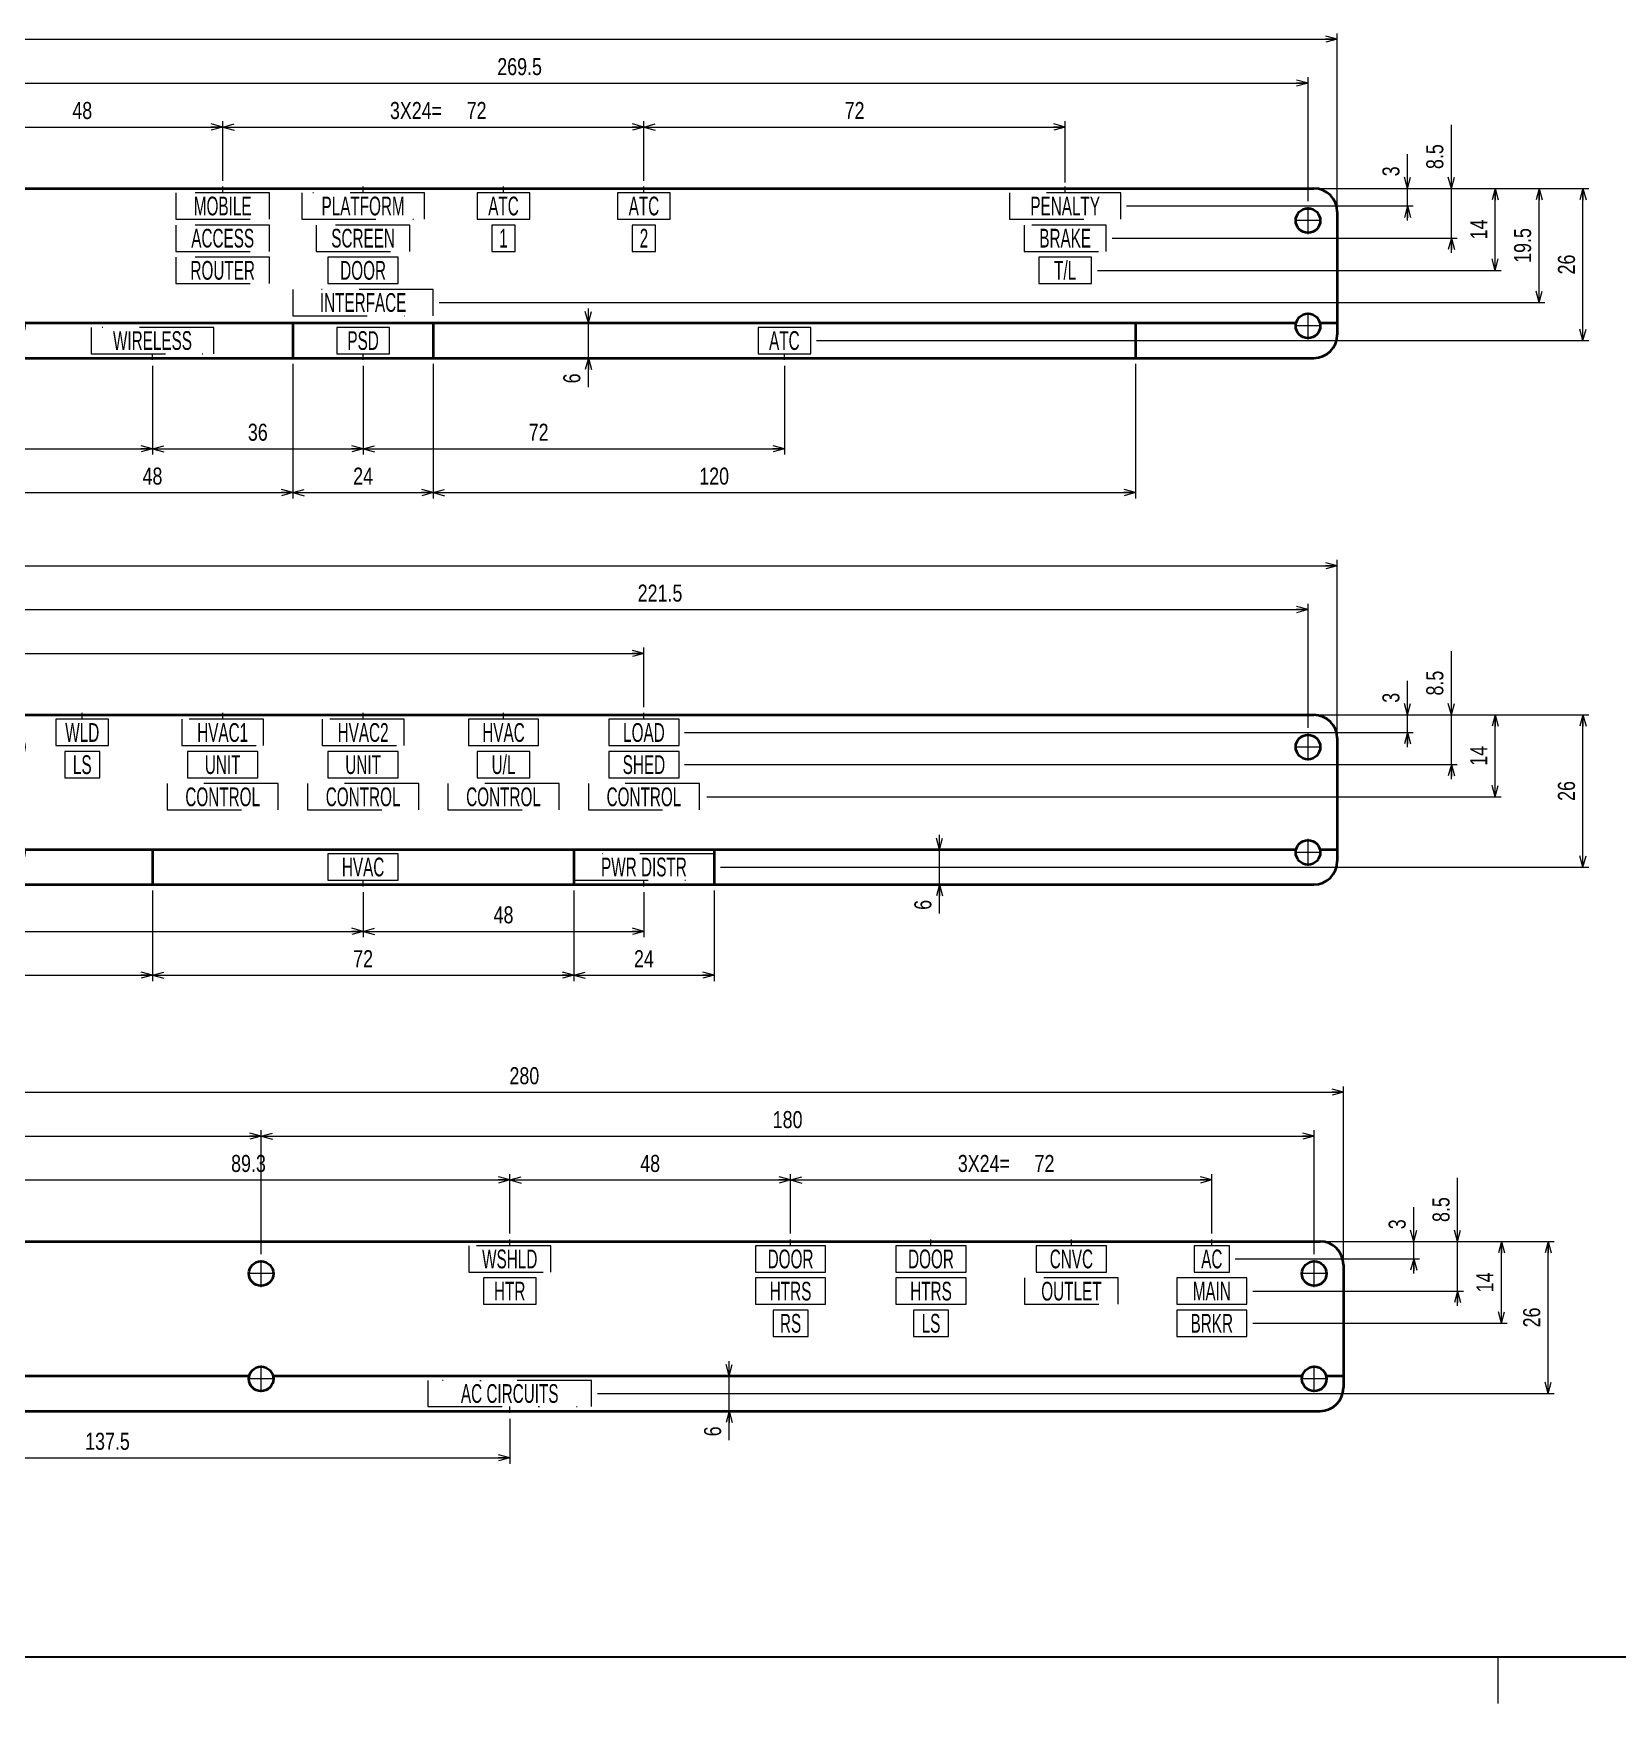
# Model space of a CAD drawing. Header units: millimetres. Extents: x 10 to 832, y 7 to 590.
# Drawn here: x 340.1 to 610.9, y 7 to 292.5 of the extents above; entities that cross this region are included whole.
import ezdxf
from ezdxf.enums import TextEntityAlignment as Align

# ---------------------------------------------------------------- set-up
doc = ezdxf.new("R2010")
doc.units = ezdxf.units.MM
doc.linetypes.add('DASHDOT', pattern=[25.3, 12.7, -6.3, 0, -6.3])
doc.linetypes.add('DIVIDE', pattern=[31.6, 12.7, -6.3, 0, -6.3, 0, -6.3])
for name, color, linetype in [('GR1_03', 7, 'Continuous'), ('GR1_08', 7, 'Continuous'), ('GR1_16', 7, 'Continuous'), ('図面枠B6M', 7, 'Continuous')]:
    doc.layers.add(name, color=color, linetype=linetype)
doc.styles.add('HG丸ｺﾞｼｯｸM-PRO', font='')
doc.styles.get('HG丸ｺﾞｼｯｸM-PRO').set_extended_font_data('HG丸ｺﾞｼｯｸM-PRO')

# ---------------------------------------------------------------- blocks, each defined once
blk = doc.blocks.new('BLKF023')
at = {"layer": '図面枠B6M', "color": 2, "linetype": 'Continuous', "lineweight": 25}
blk.add_line((9.5, 15), (831.5, 15), dxfattribs=at)
at = {"layer": '図面枠B6M', "color": 4, "linetype": 'Continuous', "lineweight": 13}
blk.add_line((590.5, 7), (590.5, 15), dxfattribs=at)
blk = doc.blocks.new('BLKF031')
at = {"layer": 'GR1_03', "color": 4, "linetype": 'DIVIDE', "lineweight": 13}
for p, q in [((425, 265.26), (416, 265.26)), ((416, 265.26), (416, 260.76)), ((425, 260.76), (425, 265.26)), ((416, 260.76), (425, 260.76))]:
    blk.add_line(p, q, dxfattribs=at)
blk = doc.blocks.new('BLKF032')
at = {"layer": 'GR1_03', "color": 4, "linetype": 'DIVIDE', "lineweight": 13}
for p, q in [((449, 265.26), (440, 265.26)), ((440, 265.26), (440, 260.76)), ((449, 260.76), (449, 265.26)), ((440, 260.76), (449, 260.76))]:
    blk.add_line(p, q, dxfattribs=at)
blk = doc.blocks.new('BLKF080')
at = {"layer": 'GR1_03', "color": 4, "linetype": 'DIVIDE', "lineweight": 13}
for p, q in [((402.5, 254.26), (390.5, 254.26)), ((390.5, 254.26), (390.5, 249.76)), ((402.5, 249.76), (402.5, 254.26)), ((390.5, 249.76), (402.5, 249.76))]:
    blk.add_line(p, q, dxfattribs=at)
blk = doc.blocks.new('BLKF081')
at = {"layer": 'GR1_03', "color": 4, "linetype": 'DIVIDE', "lineweight": 13}
for p, q in [((380.5, 254.26), (364.5, 254.26)), ((364.5, 254.26), (364.5, 249.76)), ((380.5, 249.76), (380.5, 254.26)), ((364.5, 249.76), (380.5, 249.76))]:
    blk.add_line(p, q, dxfattribs=at)
blk = doc.blocks.new('BLKF082')
at = {"layer": 'GR1_03', "color": 4, "linetype": 'DIVIDE', "lineweight": 13}
for p, q in [((380.5, 259.76), (364.5, 259.76)), ((364.5, 259.76), (364.5, 255.26)), ((380.5, 255.26), (380.5, 259.76)), ((364.5, 255.26), (380.5, 255.26))]:
    blk.add_line(p, q, dxfattribs=at)
blk = doc.blocks.new('BLKF083')
at = {"layer": 'GR1_03', "color": 4, "linetype": 'DIVIDE', "lineweight": 13}
for p, q in [((380.5, 265.26), (364.5, 265.26)), ((364.5, 265.26), (364.5, 260.76)), ((380.5, 260.76), (380.5, 265.26)), ((364.5, 260.76), (380.5, 260.76))]:
    blk.add_line(p, q, dxfattribs=at)
blk = doc.blocks.new('BLKF084')
at = {"layer": 'GR1_03', "color": 4, "linetype": 'DIVIDE', "lineweight": 13}
for p, q in [((404.5, 259.76), (388.5, 259.76)), ((388.5, 259.76), (388.5, 255.26)), ((404.5, 255.26), (404.5, 259.76)), ((388.5, 255.26), (404.5, 255.26))]:
    blk.add_line(p, q, dxfattribs=at)
blk = doc.blocks.new('BLKF086')
at = {"layer": 'GR1_03', "color": 4, "linetype": 'DIVIDE', "lineweight": 13}
for p, q in [((446.5, 259.76), (442.5, 259.76)), ((442.5, 259.76), (442.5, 255.26)), ((446.5, 255.26), (446.5, 259.76)), ((442.5, 255.26), (446.5, 255.26))]:
    blk.add_line(p, q, dxfattribs=at)
blk = doc.blocks.new('BLKF087')
at = {"layer": 'GR1_03', "color": 4, "linetype": 'DIVIDE', "lineweight": 13}
for p, q in [((422.5, 259.76), (418.5, 259.76)), ((418.5, 259.76), (418.5, 255.26)), ((422.5, 255.26), (422.5, 259.76)), ((418.5, 255.26), (422.5, 255.26))]:
    blk.add_line(p, q, dxfattribs=at)
blk = doc.blocks.new('BLKF099')
at = {"layer": 'GR1_03', "color": 4, "linetype": 'DIVIDE', "lineweight": 13}
for p, q in [((408.5, 248.76), (384.5, 248.76)), ((384.5, 248.76), (384.5, 244.26)), ((408.5, 244.26), (408.5, 248.76)), ((384.5, 244.26), (408.5, 244.26))]:
    blk.add_line(p, q, dxfattribs=at)
blk = doc.blocks.new('BLKF100')
at = {"layer": 'GR1_03', "color": 4, "linetype": 'DIVIDE', "lineweight": 13}
for p, q in [((407, 265.26), (386, 265.26)), ((386, 265.26), (386, 260.76)), ((407, 260.76), (407, 265.26)), ((386, 260.76), (407, 260.76))]:
    blk.add_line(p, q, dxfattribs=at)
blk = doc.blocks.new('BLKF101')
at = {"layer": 'GR1_03', "color": 4, "linetype": 'DIVIDE', "lineweight": 13}
for p, q in [((473, 242.26), (464, 242.26)), ((464, 242.26), (464, 237.76)), ((473, 237.76), (473, 242.26)), ((464, 237.76), (473, 237.76))]:
    blk.add_line(p, q, dxfattribs=at)
blk = doc.blocks.new('BLKF102')
at = {"layer": 'GR1_03', "color": 4, "linetype": 'DIVIDE', "lineweight": 13}
for p, q in [((401, 242.26), (392, 242.26)), ((392, 242.26), (392, 237.76)), ((401, 237.76), (401, 242.26)), ((392, 237.76), (401, 237.76))]:
    blk.add_line(p, q, dxfattribs=at)
blk = doc.blocks.new('BLKF103')
at = {"layer": 'GR1_03', "color": 4, "linetype": 'DIVIDE', "lineweight": 13}
for p, q in [((371, 242.26), (350, 242.26)), ((350, 242.26), (350, 237.76)), ((371, 237.76), (371, 242.26)), ((350, 237.76), (371, 237.76))]:
    blk.add_line(p, q, dxfattribs=at)
blk = doc.blocks.new('FXTIP_ARROW_E')
at = {"color": 0, "linetype": 'Continuous', "lineweight": -2}
for q in [(-1, 0), (-0.97, 0.26), (-0.97, -0.26)]:
    blk.add_line((0, 0), q, dxfattribs=at)
blk = doc.blocks.new('FXTIP_ARROW_S')
at = {"color": 0, "linetype": 'Continuous', "lineweight": -2}
for q in [(-1, 0), (-0.97, 0.26), (-0.97, -0.26)]:
    blk.add_line((0, 0), q, dxfattribs=at)
blk = doc.blocks.new('BLKF119')
at = {"layer": 'GR1_03', "color": 4, "linetype": 'DIVIDE', "lineweight": 13}
for p, q in [((378.5, 169.76), (366.5, 169.76)), ((366.5, 169.76), (366.5, 165.26)), ((378.5, 165.26), (378.5, 169.76)), ((366.5, 165.26), (378.5, 165.26))]:
    blk.add_line(p, q, dxfattribs=at)
blk = doc.blocks.new('BLKF120')
at = {"layer": 'GR1_03', "color": 4, "linetype": 'DIVIDE', "lineweight": 13}
for p, q in [((402.5, 169.76), (390.5, 169.76)), ((390.5, 169.76), (390.5, 165.26)), ((402.5, 165.26), (402.5, 169.76)), ((390.5, 165.26), (402.5, 165.26))]:
    blk.add_line(p, q, dxfattribs=at)
blk = doc.blocks.new('BLKF121')
at = {"layer": 'GR1_03', "color": 4, "linetype": 'DIVIDE', "lineweight": 13}
for p, q in [((426.5, 175.26), (414.5, 175.26)), ((414.5, 175.26), (414.5, 170.76)), ((426.5, 170.76), (426.5, 175.26)), ((414.5, 170.76), (426.5, 170.76))]:
    blk.add_line(p, q, dxfattribs=at)
blk = doc.blocks.new('BLKF122')
at = {"layer": 'GR1_03', "color": 4, "linetype": 'DIVIDE', "lineweight": 13}
for p, q in [((450.5, 175.26), (438.5, 175.26)), ((438.5, 175.26), (438.5, 170.76)), ((450.5, 170.76), (450.5, 175.26)), ((438.5, 170.76), (450.5, 170.76))]:
    blk.add_line(p, q, dxfattribs=at)
blk = doc.blocks.new('BLKF123')
at = {"layer": 'GR1_03', "color": 4, "linetype": 'DIVIDE', "lineweight": 13}
for p, q in [((450.5, 169.76), (438.5, 169.76)), ((438.5, 169.76), (438.5, 165.26)), ((450.5, 165.26), (450.5, 169.76)), ((438.5, 165.26), (450.5, 165.26))]:
    blk.add_line(p, q, dxfattribs=at)
blk = doc.blocks.new('BLKF124')
at = {"layer": 'GR1_03', "color": 4, "linetype": 'DIVIDE', "lineweight": 13}
for p, q in [((402.5, 152.26), (390.5, 152.26)), ((390.5, 152.26), (390.5, 147.76)), ((402.5, 147.76), (402.5, 152.26)), ((390.5, 147.76), (402.5, 147.76))]:
    blk.add_line(p, q, dxfattribs=at)
blk = doc.blocks.new('BLKF125')
at = {"layer": 'GR1_03', "color": 4, "linetype": 'DIVIDE', "lineweight": 13}
for p, q in [((425, 169.76), (416, 169.76)), ((416, 169.76), (416, 165.26)), ((425, 165.26), (425, 169.76)), ((416, 165.26), (425, 165.26))]:
    blk.add_line(p, q, dxfattribs=at)
blk = doc.blocks.new('BLKF126')
at = {"layer": 'GR1_03', "color": 4, "linetype": 'DIVIDE', "lineweight": 13}
for p, q in [((353, 175.26), (344, 175.26)), ((344, 175.26), (344, 170.76)), ((353, 170.76), (353, 175.26)), ((344, 170.76), (353, 170.76))]:
    blk.add_line(p, q, dxfattribs=at)
blk = doc.blocks.new('BLKF132')
at = {"layer": 'GR1_03', "color": 4, "linetype": 'DIVIDE', "lineweight": 13}
for p, q in [((379.5, 175.26), (365.5, 175.26)), ((365.5, 175.26), (365.5, 170.76)), ((379.5, 170.76), (379.5, 175.26)), ((365.5, 170.76), (379.5, 170.76))]:
    blk.add_line(p, q, dxfattribs=at)
blk = doc.blocks.new('BLKF133')
at = {"layer": 'GR1_03', "color": 4, "linetype": 'DIVIDE', "lineweight": 13}
for p, q in [((403.5, 175.26), (389.5, 175.26)), ((389.5, 175.26), (389.5, 170.76)), ((403.5, 170.76), (403.5, 175.26)), ((389.5, 170.76), (403.5, 170.76))]:
    blk.add_line(p, q, dxfattribs=at)
blk = doc.blocks.new('BLKF134')
at = {"layer": 'GR1_03', "color": 4, "linetype": 'DIVIDE', "lineweight": 13}
for p, q in [((454, 164.26), (435, 164.26)), ((435, 164.26), (435, 159.76)), ((454, 159.76), (454, 164.26)), ((435, 159.76), (454, 159.76))]:
    blk.add_line(p, q, dxfattribs=at)
blk = doc.blocks.new('BLKF135')
at = {"layer": 'GR1_03', "color": 4, "linetype": 'DIVIDE', "lineweight": 13}
for p, q in [((430, 164.26), (411, 164.26)), ((411, 164.26), (411, 159.76)), ((430, 159.76), (430, 164.26)), ((411, 159.76), (430, 159.76))]:
    blk.add_line(p, q, dxfattribs=at)
blk = doc.blocks.new('BLKF136')
at = {"layer": 'GR1_03', "color": 4, "linetype": 'DIVIDE', "lineweight": 13}
for p, q in [((406, 164.26), (387, 164.26)), ((387, 164.26), (387, 159.76)), ((406, 159.76), (406, 164.26)), ((387, 159.76), (406, 159.76))]:
    blk.add_line(p, q, dxfattribs=at)
blk = doc.blocks.new('BLKF137')
at = {"layer": 'GR1_03', "color": 4, "linetype": 'DIVIDE', "lineweight": 13}
for p, q in [((382, 164.26), (363, 164.26)), ((363, 164.26), (363, 159.76)), ((382, 159.76), (382, 164.26)), ((363, 159.76), (382, 159.76))]:
    blk.add_line(p, q, dxfattribs=at)
blk = doc.blocks.new('BLKF140')
at = {"layer": 'GR1_03', "color": 4, "linetype": 'DIVIDE', "lineweight": 13}
for p, q in [((456.5, 152.26), (432.5, 152.26)), ((432.5, 152.26), (432.5, 147.76)), ((456.5, 147.76), (456.5, 152.26)), ((432.5, 147.76), (456.5, 147.76))]:
    blk.add_line(p, q, dxfattribs=at)
blk = doc.blocks.new('BLKF142')
at = {"layer": 'GR1_03', "color": 4, "linetype": 'DIVIDE', "lineweight": 13}
for p, q in [((351.5, 169.76), (345.5, 169.76)), ((345.5, 169.76), (345.5, 165.26)), ((351.5, 165.26), (351.5, 169.76)), ((345.5, 165.26), (351.5, 165.26))]:
    blk.add_line(p, q, dxfattribs=at)
blk = doc.blocks.new('BLKF145')
at = {"layer": 'GR1_03', "color": 4, "linetype": 'DIVIDE', "lineweight": 13}
for p, q in [((426.06, 79.76), (417.06, 79.76)), ((417.06, 79.76), (417.06, 75.26)), ((426.06, 75.26), (426.06, 79.76)), ((417.06, 75.26), (426.06, 75.26))]:
    blk.add_line(p, q, dxfattribs=at)
blk = doc.blocks.new('BLKF147')
at = {"layer": 'GR1_03', "color": 4, "linetype": 'DIVIDE', "lineweight": 13}
for p, q in [((475.56, 79.76), (463.56, 79.76)), ((463.56, 79.76), (463.56, 75.26)), ((475.56, 75.26), (475.56, 79.76)), ((463.56, 75.26), (475.56, 75.26))]:
    blk.add_line(p, q, dxfattribs=at)
blk = doc.blocks.new('BLKF148')
at = {"layer": 'GR1_03', "color": 4, "linetype": 'DIVIDE', "lineweight": 13}
for p, q in [((475.56, 85.26), (463.56, 85.26)), ((463.56, 85.26), (463.56, 80.76)), ((475.56, 80.76), (475.56, 85.26)), ((463.56, 80.76), (475.56, 80.76))]:
    blk.add_line(p, q, dxfattribs=at)
blk = doc.blocks.new('BLKF149')
at = {"layer": 'GR1_03', "color": 4, "linetype": 'DIVIDE', "lineweight": 13}
for p, q in [((499.56, 85.26), (487.56, 85.26)), ((487.56, 85.26), (487.56, 80.76)), ((499.56, 80.76), (499.56, 85.26)), ((487.56, 80.76), (499.56, 80.76))]:
    blk.add_line(p, q, dxfattribs=at)
blk = doc.blocks.new('BLKF150')
at = {"layer": 'GR1_03', "color": 4, "linetype": 'DIVIDE', "lineweight": 13}
for p, q in [((499.56, 79.76), (487.56, 79.76)), ((487.56, 79.76), (487.56, 75.26)), ((499.56, 75.26), (499.56, 79.76)), ((487.56, 75.26), (499.56, 75.26))]:
    blk.add_line(p, q, dxfattribs=at)
blk = doc.blocks.new('BLKF151')
at = {"layer": 'GR1_03', "color": 4, "linetype": 'DIVIDE', "lineweight": 13}
for p, q in [((523.56, 85.26), (511.56, 85.26)), ((511.56, 85.26), (511.56, 80.76)), ((523.56, 80.76), (523.56, 85.26)), ((511.56, 80.76), (523.56, 80.76))]:
    blk.add_line(p, q, dxfattribs=at)
blk = doc.blocks.new('BLKF152')
at = {"layer": 'GR1_03', "color": 4, "linetype": 'DIVIDE', "lineweight": 13}
for p, q in [((547.56, 79.76), (535.56, 79.76)), ((535.56, 79.76), (535.56, 75.26)), ((547.56, 75.26), (547.56, 79.76)), ((535.56, 75.26), (547.56, 75.26))]:
    blk.add_line(p, q, dxfattribs=at)
blk = doc.blocks.new('BLKF153')
at = {"layer": 'GR1_03', "color": 4, "linetype": 'DIVIDE', "lineweight": 13}
for p, q in [((547.56, 74.26), (535.56, 74.26)), ((535.56, 74.26), (535.56, 69.76)), ((547.56, 69.76), (547.56, 74.26)), ((535.56, 69.76), (547.56, 69.76))]:
    blk.add_line(p, q, dxfattribs=at)
blk = doc.blocks.new('BLKF154')
at = {"layer": 'GR1_03', "color": 4, "linetype": 'DIVIDE', "lineweight": 13}
for p, q in [((544.56, 85.26), (538.56, 85.26)), ((538.56, 85.26), (538.56, 80.76)), ((544.56, 80.76), (544.56, 85.26)), ((538.56, 80.76), (544.56, 80.76))]:
    blk.add_line(p, q, dxfattribs=at)
blk = doc.blocks.new('BLKF155')
at = {"layer": 'GR1_03', "color": 4, "linetype": 'DIVIDE', "lineweight": 13}
for p, q in [((496.56, 74.26), (490.56, 74.26)), ((490.56, 74.26), (490.56, 69.76)), ((496.56, 69.76), (496.56, 74.26)), ((490.56, 69.76), (496.56, 69.76))]:
    blk.add_line(p, q, dxfattribs=at)
blk = doc.blocks.new('BLKF156')
at = {"layer": 'GR1_03', "color": 4, "linetype": 'DIVIDE', "lineweight": 13}
for p, q in [((472.56, 74.26), (466.56, 74.26)), ((466.56, 74.26), (466.56, 69.76)), ((472.56, 69.76), (472.56, 74.26)), ((466.56, 69.76), (472.56, 69.76))]:
    blk.add_line(p, q, dxfattribs=at)
blk = doc.blocks.new('BLKF157')
at = {"layer": 'GR1_03', "color": 4, "linetype": 'DIVIDE', "lineweight": 13}
for p, q in [((428.56, 85.26), (414.56, 85.26)), ((414.56, 85.26), (414.56, 80.76)), ((428.56, 80.76), (428.56, 85.26)), ((414.56, 80.76), (428.56, 80.76))]:
    blk.add_line(p, q, dxfattribs=at)
blk = doc.blocks.new('BLKF158')
at = {"layer": 'GR1_03', "color": 4, "linetype": 'DIVIDE', "lineweight": 13}
for p, q in [((525.56, 79.76), (509.56, 79.76)), ((509.56, 79.76), (509.56, 75.26)), ((525.56, 75.26), (525.56, 79.76)), ((509.56, 75.26), (525.56, 75.26))]:
    blk.add_line(p, q, dxfattribs=at)
blk = doc.blocks.new('BLKF159')
at = {"layer": 'GR1_03', "color": 4, "linetype": 'DIVIDE', "lineweight": 13}
for p, q in [((435.56, 62.26), (407.56, 62.26)), ((407.56, 62.26), (407.56, 57.76)), ((435.56, 57.76), (435.56, 62.26)), ((407.56, 57.76), (435.56, 57.76))]:
    blk.add_line(p, q, dxfattribs=at)
blk = doc.blocks.new('BLKF296')
at = {"layer": 'GR1_03', "color": 4, "linetype": 'DIVIDE', "lineweight": 13}
for p, q in [((526, 265.26), (507, 265.26)), ((507, 265.26), (507, 260.76)), ((526, 260.76), (526, 265.26)), ((507, 260.76), (526, 260.76))]:
    blk.add_line(p, q, dxfattribs=at)
blk = doc.blocks.new('BLKF297')
at = {"layer": 'GR1_03', "color": 4, "linetype": 'DIVIDE', "lineweight": 13}
for p, q in [((523.5, 259.76), (509.5, 259.76)), ((509.5, 259.76), (509.5, 255.26)), ((523.5, 255.26), (523.5, 259.76)), ((509.5, 255.26), (523.5, 255.26))]:
    blk.add_line(p, q, dxfattribs=at)
blk = doc.blocks.new('BLKF298')
at = {"layer": 'GR1_03', "color": 4, "linetype": 'DIVIDE', "lineweight": 13}
for p, q in [((521, 254.26), (512, 254.26)), ((512, 254.26), (512, 249.76)), ((521, 249.76), (521, 254.26)), ((512, 249.76), (521, 249.76))]:
    blk.add_line(p, q, dxfattribs=at)
blk = doc.blocks.new('BLKF310')
at = {"layer": 'GR1_08', "color": 3, "linetype": 'Continuous', "lineweight": 35}
for p, q in [((94, 266.01), (559, 266.01)), ((90, 262.01), (90, 241.01)), ((563, 262.01), (563, 241.01)), ((90, 243.01), (92.96, 243.01)), ((97.04, 243.01), (334.46, 243.01)), ((264.5, 243.01), (264.5, 237.01)), ((338.54, 243.01), (555.96, 243.01)), ((384.5, 243.01), (384.5, 237.01)), ((408.5, 243.01), (408.5, 237.01)), ((528.5, 243.01), (528.5, 237.01)), ((560.04, 243.01), (563, 243.01)), ((336.5, 240.41), (336.5, 237.01)), ((94, 237.01), (559, 237.01))]:
    blk.add_line(p, q, dxfattribs=at)
for centre in [(95, 260.51), (288.5, 260.51), (558, 260.51), (95, 242.51), (336.5, 242.51), (558, 242.51)]:
    blk.add_circle(centre, 2.1, dxfattribs=at)
for centre, start, end in [((94, 262.01), 90, 180), ((559, 262.01), 0, 90), ((94, 241.01), 180, 270), ((559, 241.01), 270, 0)]:
    blk.add_arc(centre, 4, start, end, dxfattribs=at)
blk = doc.blocks.new('BLKF309')
at = {"layer": 'GR1_08', "color": 3, "linetype": 'Continuous', "lineweight": 35}
blk.add_blockref('BLKF310', (0, 0), dxfattribs=at)
blk = doc.blocks.new('BLKF312')
at = {"layer": 'GR1_08', "color": 3, "linetype": 'Continuous', "lineweight": 35}
for p, q in [((94, 176.01), (559, 176.01)), ((90, 172.01), (90, 151.01)), ((563, 172.01), (563, 151.01)), ((90, 153.01), (92.96, 153.01)), ((97.04, 153.01), (334.46, 153.01)), ((120.5, 153.01), (120.5, 147.01)), ((338.54, 153.01), (555.96, 153.01)), ((360.5, 153.01), (360.5, 147.01)), ((432.5, 153.01), (432.5, 147.01)), ((456.5, 153.01), (456.5, 147.01)), ((560.04, 153.01), (563, 153.01)), ((94, 147.01), (559, 147.01))]:
    blk.add_line(p, q, dxfattribs=at)
for centre in [(95, 170.51), (336.5, 170.51), (558, 170.51), (95, 152.51), (336.5, 152.51), (558, 152.51)]:
    blk.add_circle(centre, 2.1, dxfattribs=at)
for centre, start, end in [((94, 172.01), 90, 180), ((559, 172.01), 0, 90), ((94, 151.01), 180, 270), ((559, 151.01), 270, 0)]:
    blk.add_arc(centre, 4, start, end, dxfattribs=at)
blk = doc.blocks.new('BLKF311')
at = {"layer": 'GR1_08', "color": 3, "linetype": 'Continuous', "lineweight": 35}
blk.add_blockref('BLKF312', (0, 0), dxfattribs=at)
blk = doc.blocks.new('BLKF314')
at = {"layer": 'GR1_08', "color": 3, "linetype": 'Continuous', "lineweight": 35}
for p, q in [((288.06, 86.01), (560.06, 86.01)), ((284.06, 82.01), (284.06, 61.01)), ((564.06, 82.01), (564.06, 61.01)), ((284.06, 63.01), (287.02, 63.01)), ((291.1, 63.01), (377.02, 63.01)), ((381.1, 63.01), (557.02, 63.01)), ((561.1, 63.01), (564.06, 63.01)), ((288.06, 57.01), (560.06, 57.01))]:
    blk.add_line(p, q, dxfattribs=at)
for centre in [(289.06, 80.51), (379.06, 80.51), (559.06, 80.51), (289.06, 62.51), (379.06, 62.51), (559.06, 62.51)]:
    blk.add_circle(centre, 2.1, dxfattribs=at)
for centre, start, end in [((288.06, 82.01), 90, 180), ((560.06, 82.01), 0, 90), ((288.06, 61.01), 180, 270), ((560.06, 61.01), 270, 0)]:
    blk.add_arc(centre, 4, start, end, dxfattribs=at)
blk = doc.blocks.new('BLKF313')
at = {"layer": 'GR1_08', "color": 3, "linetype": 'Continuous', "lineweight": 35}
blk.add_blockref('BLKF314', (0, 0), dxfattribs=at)

msp = doc.modelspace()

# ---------------------------------------------------------------- linework, layer by layer
at = {"layer": 'GR1_08', "color": 4, "linetype": 'DASHDOT', "lineweight": 13}
for p, q in [((372.5, 265.26), (372.5, 266.34)), ((396.5, 265.26), (396.5, 266.34)), ((420.5, 265.26), (420.5, 266.34)), ((444.5, 265.26), (444.5, 266.34)), ((516.5, 265.26), (516.5, 266.34)), ((558, 258.21), (558, 262.81)), ((560.3, 260.51), (555.7, 260.51)), ((558, 240.21), (558, 244.81)), ((560.3, 242.51), (555.7, 242.51)), ((360.5, 236.69), (360.5, 237.76)), ((396.5, 236.69), (396.5, 237.76)), ((468.5, 236.69), (468.5, 237.76)), ((348.5, 175.26), (348.5, 176.34)), ((372.5, 175.26), (372.5, 176.34)), ((396.5, 175.26), (396.5, 176.34)), ((420.5, 175.26), (420.5, 176.34)), ((444.5, 175.26), (444.5, 176.34)), ((558, 168.21), (558, 172.81)), ((560.3, 170.51), (555.7, 170.51)), ((558, 150.21), (558, 154.81)), ((560.3, 152.51), (555.7, 152.51)), ((396.5, 146.69), (396.5, 147.76)), ((444.5, 146.69), (444.5, 147.76)), ((421.56, 85.26), (421.56, 86.34)), ((469.56, 85.26), (469.56, 86.34)), ((493.56, 85.26), (493.56, 86.34)), ((517.56, 85.26), (517.56, 86.34)), ((541.56, 85.26), (541.56, 86.34)), ((379.06, 78.21), (379.06, 82.81)), ((559.06, 78.21), (559.06, 82.81)), ((381.36, 80.51), (376.76, 80.51)), ((561.36, 80.51), (556.76, 80.51)), ((379.06, 60.21), (379.06, 64.81)), ((559.06, 60.21), (559.06, 64.81)), ((381.36, 62.51), (376.76, 62.51)), ((561.36, 62.51), (556.76, 62.51)), ((421.56, 56.69), (421.56, 57.76))]:
    msp.add_line(p, q, dxfattribs=at)
at = {"layer": 'GR1_16', "color": 4, "linetype": 'Continuous', "lineweight": 13}
for p, q in [((90, 291.51), (563, 291.51)), ((563, 263.01), (563, 292.51)), ((288.5, 284.01), (558, 284.01)), ((558, 263.81), (558, 285.01)), ((372.5, 267.34), (372.5, 277.51)), ((444.5, 267.34), (444.5, 277.51)), ((516.5, 267.01), (516.5, 277.51)), ((324.5, 276.51), (372.5, 276.51)), ((372.5, 276.51), (444.5, 276.51)), ((444.5, 276.51), (516.5, 276.51)), ((582.5, 266.01), (582.5, 276.89)), ((575, 266.01), (575, 271.86)), ((560, 266.01), (576, 266.01)), ((560, 266.01), (583.5, 266.01)), ((560, 266.01), (591, 266.01)), ((560, 266.01), (598.5, 266.01)), ((560, 266.01), (606, 266.01)), ((575, 263.01), (575, 266.01)), ((582.5, 257.51), (582.5, 266.01)), ((590, 252.01), (590, 266.01)), ((597.5, 246.51), (597.5, 266.01)), ((605, 240.01), (605, 266.01)), ((527, 263.01), (576, 263.01)), ((575, 260.51), (575, 263.01)), ((524.5, 257.51), (583.5, 257.51)), ((582.5, 255.01), (582.5, 257.51)), ((522, 252.01), (591, 252.01)), ((409.5, 246.51), (598.5, 246.51)), ((435, 243.01), (435, 245.51)), ((435, 237.01), (435, 243.01)), ((474, 240.01), (606, 240.01)), ((435, 232.05), (435, 237.01)), ((360.5, 235.69), (360.5, 220.51)), ((384.5, 236.01), (384.5, 213.01)), ((396.5, 235.69), (396.5, 220.51)), ((408.5, 236.01), (408.5, 213.01)), ((468.5, 235.69), (468.5, 220.51)), ((528.5, 236.01), (528.5, 213.01)), ((300.5, 221.51), (360.5, 221.51)), ((360.5, 221.51), (396.5, 221.51)), ((396.5, 221.51), (468.5, 221.51)), ((336.5, 214.01), (384.5, 214.01)), ((384.5, 214.01), (408.5, 214.01)), ((408.5, 214.01), (528.5, 214.01)), ((90, 201.51), (563, 201.51)), ((563, 173.01), (563, 202.51)), ((558, 173.81), (558, 195.01)), ((336.5, 194.01), (558, 194.01)), ((108.5, 186.51), (444.5, 186.51)), ((444.5, 177.34), (444.5, 187.51)), ((582.5, 176.01), (582.5, 186.89)), ((575, 176.01), (575, 181.86)), ((560, 176.01), (576, 176.01)), ((560, 176.01), (583.5, 176.01)), ((560, 176.01), (591, 176.01)), ((560, 176.01), (606, 176.01)), ((575, 173.01), (575, 176.01)), ((582.5, 167.51), (582.5, 176.01)), ((590, 162.01), (590, 176.01)), ((605, 150.01), (605, 176.01)), ((451.43, 173.01), (576, 173.01)), ((575, 170.51), (575, 173.01)), ((451.43, 167.51), (583.5, 167.51)), ((582.5, 165.01), (582.5, 167.51)), ((455.27, 162.01), (591, 162.01)), ((495, 153.01), (495, 155.51)), ((495, 147.01), (495, 153.01)), ((457.58, 150.01), (606, 150.01)), ((360.5, 146.01), (360.5, 130.51)), ((396.5, 145.69), (396.5, 138.01)), ((432.5, 146.01), (432.5, 130.51)), ((444.5, 145.69), (444.5, 138.01)), ((456.5, 146.01), (456.5, 130.51)), ((495, 142.05), (495, 147.01)), ((240.5, 139.01), (396.5, 139.01)), ((396.5, 139.01), (444.5, 139.01)), ((120.5, 131.51), (360.5, 131.51)), ((360.5, 131.51), (432.5, 131.51)), ((432.5, 131.51), (456.5, 131.51)), ((284.06, 111.51), (564.06, 111.51)), ((564.06, 83.01), (564.06, 112.51)), ((289.06, 104.01), (379.06, 104.01)), ((379.06, 83.81), (379.06, 105.01)), ((379.06, 104.01), (559.06, 104.01)), ((559.06, 83.81), (559.06, 105.01)), ((421.56, 87.34), (421.56, 97.51)), ((469.56, 87.34), (469.56, 97.51)), ((541.56, 87.34), (541.56, 97.51)), ((332.26, 96.51), (421.56, 96.51)), ((421.56, 96.51), (469.56, 96.51)), ((469.56, 96.51), (541.56, 96.51)), ((583.56, 86.01), (583.56, 96.89)), ((576.06, 86.01), (576.06, 91.86)), ((561.06, 86.01), (600.06, 86.01)), ((561.06, 86.01), (577.06, 86.01)), ((561.06, 86.01), (584.56, 86.01)), ((561.06, 86.01), (592.06, 86.01)), ((576.06, 83.01), (576.06, 86.01)), ((583.56, 77.51), (583.56, 86.01)), ((591.06, 72.01), (591.06, 86.01)), ((599.06, 60.01), (599.06, 86.01)), ((545.56, 83.01), (577.06, 83.01)), ((576.06, 80.51), (576.06, 83.01)), ((548.56, 77.51), (584.56, 77.51)), ((583.56, 75.01), (583.56, 77.51)), ((548.56, 72.01), (592.06, 72.01)), ((459.06, 63.01), (459.06, 65.51)), ((459.06, 57.01), (459.06, 63.01)), ((436.56, 60.01), (600.06, 60.01)), ((421.56, 55.69), (421.56, 48.01)), ((459.06, 52.05), (459.06, 57.01)), ((284.06, 49.01), (421.56, 49.01))]:
    msp.add_line(p, q, dxfattribs=at)

# ---------------------------------------------------------------- block references
at = {"layer": 'GR1_03', "color": 4, "linetype": 'DIVIDE', "lineweight": 13}
for name in ['BLKF083', 'BLKF100', 'BLKF031', 'BLKF032', 'BLKF296', 'BLKF082', 'BLKF084', 'BLKF087', 'BLKF086', 'BLKF297', 'BLKF081', 'BLKF080', 'BLKF298', 'BLKF099', 'BLKF103', 'BLKF102', 'BLKF101', 'BLKF126', 'BLKF132', 'BLKF133', 'BLKF121', 'BLKF122', 'BLKF142', 'BLKF119', 'BLKF120', 'BLKF125', 'BLKF123', 'BLKF137', 'BLKF136', 'BLKF135', 'BLKF134', 'BLKF124', 'BLKF140', 'BLKF157', 'BLKF148', 'BLKF149', 'BLKF151', 'BLKF154', 'BLKF145', 'BLKF147', 'BLKF150', 'BLKF158', 'BLKF152', 'BLKF156', 'BLKF155', 'BLKF153', 'BLKF159']:
    msp.add_blockref(name, (0, 0), dxfattribs=at)
at = {"layer": 'GR1_08', "color": 3, "linetype": 'Continuous', "lineweight": 35}
for name in ['BLKF309', 'BLKF311', 'BLKF313']:
    msp.add_blockref(name, (0, 0), dxfattribs=at)
at = {"layer": 'GR1_16', "color": 4, "linetype": 'Continuous', "lineweight": 13, "xscale": 2, "yscale": 2}
for name, p, rotation in [('FXTIP_ARROW_E', (563, 291.51), 360), ('FXTIP_ARROW_E', (558, 284.01), 360), ('FXTIP_ARROW_E', (372.5, 276.51), 360), ('FXTIP_ARROW_S', (372.5, 276.51), 180), ('FXTIP_ARROW_E', (444.5, 276.51), 360), ('FXTIP_ARROW_S', (444.5, 276.51), 180), ('FXTIP_ARROW_E', (516.5, 276.51), 360), ('FXTIP_ARROW_S', (575, 266.01), 270), ('FXTIP_ARROW_S', (582.5, 266.01), 270), ('FXTIP_ARROW_E', (590, 266.01), 90), ('FXTIP_ARROW_E', (597.5, 266.01), 90), ('FXTIP_ARROW_E', (605, 266.01), 90), ('FXTIP_ARROW_E', (575, 263.01), 90), ('FXTIP_ARROW_E', (582.5, 257.51), 90), ('FXTIP_ARROW_S', (590, 252.01), 270), ('FXTIP_ARROW_S', (597.5, 246.51), 270), ('FXTIP_ARROW_S', (435, 243.01), 270), ('FXTIP_ARROW_S', (605, 240.01), 270), ('FXTIP_ARROW_E', (435, 237.01), 90), ('FXTIP_ARROW_E', (360.5, 221.51), 360), ('FXTIP_ARROW_S', (360.5, 221.51), 180), ('FXTIP_ARROW_E', (396.5, 221.51), 360), ('FXTIP_ARROW_S', (396.5, 221.51), 180), ('FXTIP_ARROW_E', (468.5, 221.51), 360), ('FXTIP_ARROW_E', (384.5, 214.01), 360), ('FXTIP_ARROW_S', (384.5, 214.01), 180), ('FXTIP_ARROW_E', (408.5, 214.01), 360), ('FXTIP_ARROW_S', (408.5, 214.01), 180), ('FXTIP_ARROW_E', (528.5, 214.01), 360), ('FXTIP_ARROW_E', (563, 201.51), 360), ('FXTIP_ARROW_E', (558, 194.01), 360), ('FXTIP_ARROW_E', (444.5, 186.51), 360), ('FXTIP_ARROW_S', (575, 176.01), 270), ('FXTIP_ARROW_S', (582.5, 176.01), 270), ('FXTIP_ARROW_E', (590, 176.01), 90), ('FXTIP_ARROW_E', (605, 176.01), 90), ('FXTIP_ARROW_E', (575, 173.01), 90), ('FXTIP_ARROW_E', (582.5, 167.51), 90), ('FXTIP_ARROW_S', (590, 162.01), 270), ('FXTIP_ARROW_S', (495, 153.01), 270), ('FXTIP_ARROW_S', (605, 150.01), 270), ('FXTIP_ARROW_E', (495, 147.01), 90), ('FXTIP_ARROW_E', (396.5, 139.01), 360), ('FXTIP_ARROW_S', (396.5, 139.01), 180), ('FXTIP_ARROW_E', (444.5, 139.01), 360), ('FXTIP_ARROW_E', (360.5, 131.51), 360), ('FXTIP_ARROW_S', (360.5, 131.51), 180), ('FXTIP_ARROW_E', (432.5, 131.51), 360), ('FXTIP_ARROW_S', (432.5, 131.51), 180), ('FXTIP_ARROW_E', (456.5, 131.51), 360), ('FXTIP_ARROW_E', (564.06, 111.51), 360), ('FXTIP_ARROW_E', (379.06, 104.01), 360), ('FXTIP_ARROW_S', (379.06, 104.01), 180), ('FXTIP_ARROW_E', (559.06, 104.01), 360), ('FXTIP_ARROW_E', (421.56, 96.51), 360), ('FXTIP_ARROW_S', (421.56, 96.51), 180), ('FXTIP_ARROW_E', (469.56, 96.51), 360), ('FXTIP_ARROW_S', (469.56, 96.51), 180), ('FXTIP_ARROW_E', (541.56, 96.51), 360), ('FXTIP_ARROW_S', (576.06, 86.01), 270), ('FXTIP_ARROW_S', (583.56, 86.01), 270), ('FXTIP_ARROW_E', (591.06, 86.01), 90), ('FXTIP_ARROW_E', (599.06, 86.01), 90), ('FXTIP_ARROW_E', (576.06, 83.01), 90), ('FXTIP_ARROW_E', (583.56, 77.51), 90), ('FXTIP_ARROW_S', (591.06, 72.01), 270), ('FXTIP_ARROW_S', (459.06, 63.01), 270), ('FXTIP_ARROW_S', (599.06, 60.01), 270), ('FXTIP_ARROW_E', (459.06, 57.01), 90), ('FXTIP_ARROW_E', (421.56, 49.01), 360)]:
    msp.add_blockref(name, p, dxfattribs=dict(at, rotation=rotation))
at = {"layer": '図面枠B6M', "color": 4, "linetype": 'Continuous', "lineweight": 13}
msp.add_blockref('BLKF023', (0, 0), dxfattribs=at)

# ---------------------------------------------------------------- texts
at = {"layer": 'GR1_08', "color": 3, "linetype": 'Continuous', "lineweight": 35, "style": 'HG丸ｺﾞｼｯｸM-PRO'}
for s, width, p in [('MOBILE', 0.610055, (372.5, 263.01)), ('PLATFORM', 0.609939, (396.5, 263.01)), ('ATC', 0.609834, (420.5, 263.01)), ('ATC', 0.609834, (444.5, 263.01)), ('PENALTY', 0.610244, (516.5, 263.01)), ('ACCESS', 0.610228, (372.5, 257.51)), ('SCREEN', 0.610247, (396.5, 257.51)), ('1', 0.60898, (420.5, 257.51)), ('2', 0.60898, (444.5, 257.51)), ('BRAKE', 0.609842, (516.5, 257.51)), ('ROUTER', 0.609944, (372.5, 252.01)), ('DOOR', 0.60989, (396.5, 252.01)), ('T/L', 0.611238, (516.5, 252.01)), ('INTERFACE', 0.609641, (396.5, 246.51)), ('WIRELESS', 0.610386, (360.5, 240.01)), ('PSD', 0.611596, (396.5, 240.01)), ('ATC', 0.609834, (468.5, 240.01)), ('WLD', 0.611876, (348.5, 173.01)), ('HVAC1', 0.609886, (372.5, 173.01)), ('HVAC2', 0.609886, (396.5, 173.01)), ('HVAC', 0.610094, (420.5, 173.01)), ('LOAD', 0.610322, (444.5, 173.01)), ('LS', 0.611972, (348.5, 167.51)), ('UNIT', 0.610424, (372.5, 167.51)), ('UNIT', 0.610424, (396.5, 167.51)), ('U/L', 0.611293, (420.5, 167.51)), ('SHED', 0.611268, (444.5, 167.51)), ('CONTROL', 0.610162, (372.5, 162.01)), ('CONTROL', 0.610162, (396.5, 162.01)), ('CONTROL', 0.610162, (420.5, 162.01)), ('CONTROL', 0.610162, (444.5, 162.01)), ('HVAC', 0.610094, (396.5, 150.01)), ('PWR DISTR', 0.610741, (444.5, 150.01)), ('WSHLD', 0.611754, (421.56, 83.01)), ('DOOR', 0.60989, (469.56, 83.01)), ('DOOR', 0.60989, (493.56, 83.01)), ('CNVC', 0.610525, (517.56, 83.01)), ('AC', 0.609251, (541.56, 83.01)), ('HTR', 0.610718, (421.56, 77.51)), ('HTRS', 0.611001, (469.56, 77.51)), ('HTRS', 0.611001, (493.56, 77.51)), ('OUTLET', 0.610518, (517.56, 77.51)), ('MAIN', 0.609108, (541.56, 77.51)), ('RS', 0.610797, (469.56, 72.01)), ('LS', 0.611972, (493.56, 72.01)), ('BRKR', 0.610352, (541.56, 72.01)), ('AC CIRCUITS', 0.609922, (421.56, 60.01))]:
    msp.add_text(s, height=3.2, dxfattribs=dict(at, width=width)).set_placement(p, align=Align.MIDDLE_CENTER)
at = {"layer": 'GR1_16', "color": 3, "linetype": 'Continuous', "lineweight": 35, "style": 'HG丸ｺﾞｼｯｸM-PRO'}
for s, height, rotation, width, p in [('269.5', 2.909, 0, 0.7847, (423.25, 284.51)), ('48', 2.909, 0, 0.784542, (348.5, 277.01)), ('3X24=', 2.909, 0, 0.78375, (405.54, 277.01)), ('72', 2.909, 0, 0.784542, (415.9, 277.01)), ('72', 2.909, 0, 0.784542, (480.5, 277.01)), ('8.5', 2.909, 90, 0.784839, (582, 271.45)), ('3', 2.91, 90, 0.784542, (574.5, 268.94)), ('14', 2.909, 90, 0.784542, (589.5, 259.01)), ('19.5', 2.909, 90, 0.784749, (597, 256.26)), ('26', 2.909, 90, 0.784542, (604.5, 253.01)), ('6', 2.91, 90, 0.784542, (434.5, 233.54)), ('36', 2.909, 0, 0.784542, (378.5, 222.01)), ('72', 2.909, 0, 0.784542, (426.5, 222.01)), ('48', 2.909, 0, 0.784542, (360.5, 214.51)), ('24', 2.909, 0, 0.784542, (396.5, 214.51)), ('120', 2.909, 0, 0.784542, (456.5, 214.51)), ('221.5', 2.909, 0, 0.7847, (447.25, 194.51)), ('8.5', 2.909, 90, 0.784839, (582, 181.45)), ('3', 2.91, 90, 0.784542, (574.5, 178.94)), ('14', 2.909, 90, 0.784542, (589.5, 169.01)), ('26', 2.909, 90, 0.784542, (604.5, 163.01)), ('48', 2.909, 0, 0.784542, (420.5, 139.51)), ('6', 2.91, 90, 0.784542, (494.5, 143.54)), ('72', 2.909, 0, 0.784542, (396.5, 132.01)), ('24', 2.909, 0, 0.784542, (444.5, 132.01)), ('280', 2.909, 0, 0.784542, (424.06, 112.01)), ('180', 2.909, 0, 0.784542, (469.06, 104.51)), ('89.3', 2.909, 0, 0.784749, (376.91, 97.01)), ('48', 2.909, 0, 0.784542, (445.56, 97.01)), ('3X24=', 2.909, 0, 0.78375, (502.6, 97.01)), ('72', 2.909, 0, 0.784542, (512.96, 97.01)), ('8.5', 2.909, 90, 0.784839, (583.06, 91.45)), ('3', 2.91, 90, 0.784542, (575.56, 88.94)), ('14', 2.909, 90, 0.784542, (590.56, 79.01)), ('26', 2.909, 90, 0.784542, (598.56, 73.01)), ('6', 2.91, 90, 0.784542, (458.56, 53.54)), ('137.5', 2.909, 0, 0.7847, (352.81, 49.51))]:
    msp.add_text(s, height=height, rotation=rotation, dxfattribs=dict(at, width=width)).set_placement(p, align=Align.BOTTOM_CENTER)

doc.saveas('drawing.dxf')
